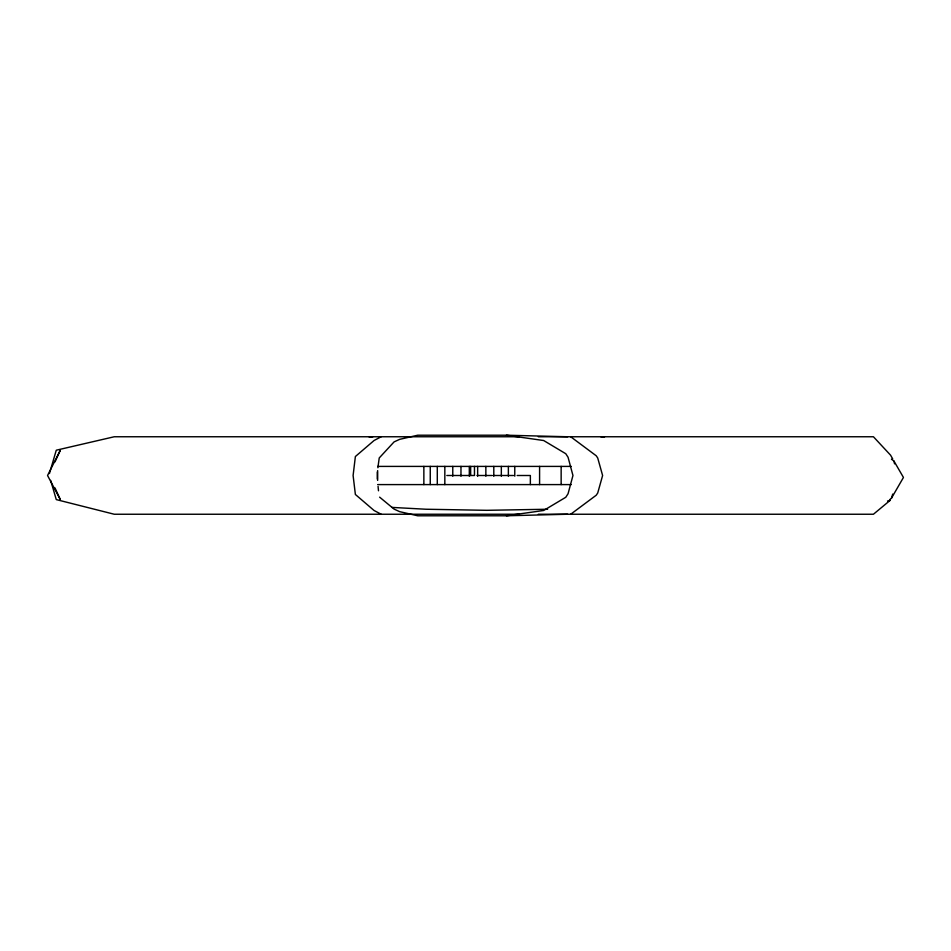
<?xml version="1.0" encoding="UTF-8"?>
<svg xmlns="http://www.w3.org/2000/svg" width="951" height="951" viewBox="0 0 951 951"><rect width="100%" height="100%" fill="white"/><g stroke="black" fill="none" stroke-linecap="round" stroke-linejoin="round"><path stroke-width="1.43" d="M377.321 479.042L377.321 471.958M377.892 467.761L379.223 457.978L394.083 441.894L399.682 439.338L417.727 435.213L506.491 435.213L567.628 436.759M49.452 473.527L56.275 450.203L114.251 436.759L519.377 436.759M538.325 514.241L873.434 514.241L890.207 500.309L889.649 499.762L891.515 498.098L892.716 494.08M54.992 461.901L60.329 450.203L47.55 475.5L60.329 499.596L54.992 487.899M891.515 498.098L903.45 477.461L893.999 461.128L891.479 459.19L892.692 458.858L890.552 455.16L873.434 436.759L538.325 436.759M570.695 514.241L596.218 495.233L597.715 493.022L602.613 475.5L597.715 457.978L596.218 455.767L570.695 436.759M381.185 436.759L374.088 440.491L355.377 456.528L353.106 475.5L355.377 494.472L374.088 510.509L381.185 514.241M887.556 501.022L890.207 500.309M379.615 497.147L394.083 509.106L399.682 511.662L417.727 515.787L506.491 515.787L543.675 510.473L565.786 497.266L568.068 493.724L572.954 475.5L568.068 457.276L565.786 453.734L543.675 440.527L506.491 435.213M369.119 436.961L372.875 436.759M506.491 515.787L567.628 514.241M547.61 509.237L486.817 510.318L426.024 509.237L391.99 507.406M377.642 466.406L571.266 466.406M446.827 475.5L474.478 475.5L474.478 466.406M476.998 475.5L491.952 475.5M492.963 475.5L513.516 475.5M517.166 475.5L530.361 475.5L530.361 484.594M377.642 484.594L571.266 484.594M519.282 514.241L114.251 514.241L56.275 499.596L50.665 480.386M600.759 436.759L604.515 436.961M893.999 461.128L894.558 463.85M378.058 486.377L378.498 490.787M561.149 466.406L561.149 484.594M539.586 466.406L539.586 484.594M514.764 466.406L514.764 476.201M508.369 466.406L508.369 476.201M501.332 466.406L501.332 476.201M493.795 466.406L493.795 476.201M485.854 466.406L485.854 476.201M477.652 466.406L477.652 476.201M470.65 466.406L470.65 475.5M469.307 466.406L469.307 476.201M460.973 466.406L460.973 476.201M452.771 466.406L452.771 476.201M444.83 466.406L444.83 484.594M437.294 466.406L437.294 484.594M430.256 466.406L430.256 484.594M423.861 466.406L423.861 484.594M377.642 470.602L377.642 480.398"/></g></svg>
